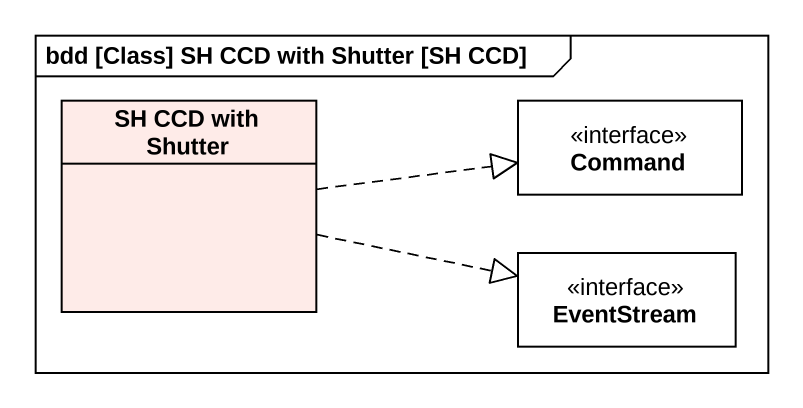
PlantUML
@startuml
mainframe bdd [Class] SH CCD with Shutter [SH CCD]
hide circle
hide empty members
class "SH CCD with Shutter" as SH_CCD_with_Shutter #FEEBE8
interface Command
interface EventStream
SH_CCD_with_Shutter .right.|> Command
SH_CCD_with_Shutter .right.|> EventStream
@enduml
